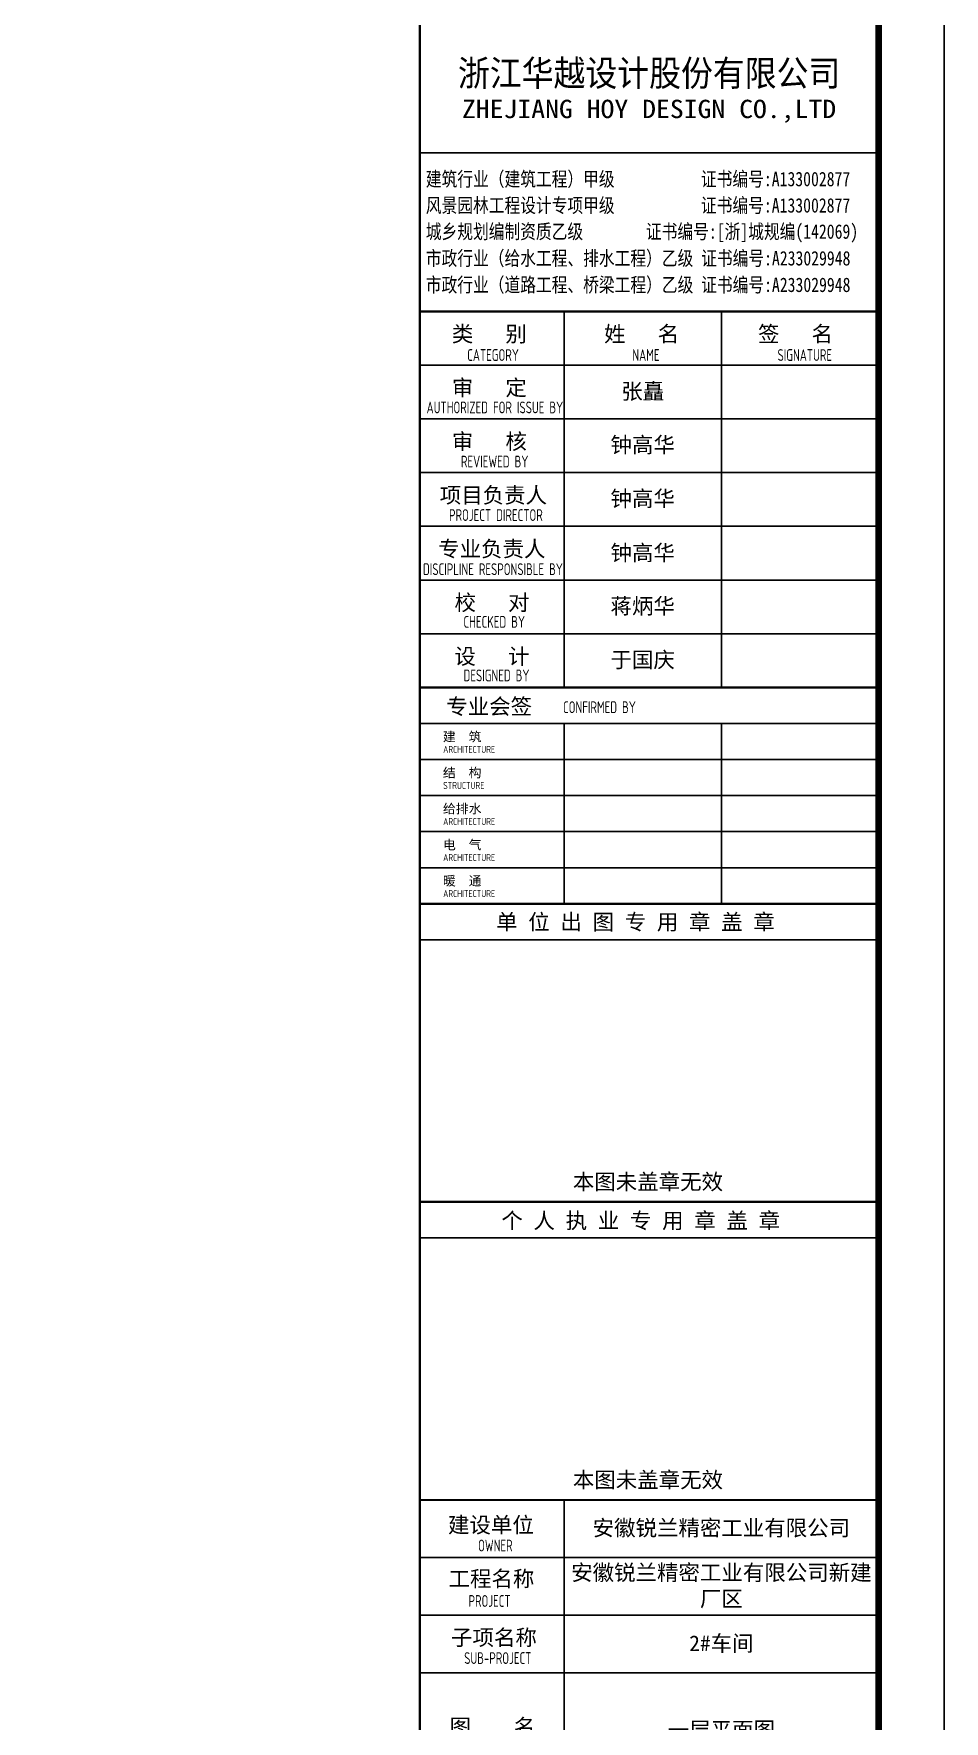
# Model space of a CAD drawing. Extents: x 170967 to 297117, y -33682 to 593582.
# Drawn here: x 276283 to 297117, y 421493 to 460124 of the extents above; entities that cross this region are included whole.
import ezdxf
from ezdxf.enums import TextEntityAlignment as Align

# ---------------------------------------------------------------- set-up
doc = ezdxf.new("R2010")
doc.units = 0
doc.header["$LTSCALE"] = 1000
doc.header["$MEASUREMENT"] = 0
for name, color, linetype in [('0-建筑立面', 255, 'Continuous'), ('PUB_TITLE', 171, 'Continuous'), ('TK', 4, 'Continuous')]:
    doc.layers.add(name, color=color, linetype=linetype)
doc.styles.add('-宋体', font='', dxfattribs={"width": 0.8})
doc.styles.add('HT', font='simhei.ttf', dxfattribs={"width": 0.8})
doc.styles.add('TSSD_REIN', font='tssdeng.shx', dxfattribs={"width": 0.7, "bigfont": 'tssdchn.shx'})
doc.styles.add('图签宋体', font='', dxfattribs={"height": 300})
doc.styles.add('图签黑体', font='simhei.ttf', dxfattribs={"height": 550})
doc.styles.get('-宋体').set_extended_font_data('SimSun')
doc.styles.get('图签宋体').set_extended_font_data('NSimSun')

# ---------------------------------------------------------------- blocks, each defined once
blk = doc.blocks.new('GeYuanFrame_20457670', base_point=(20.09, 4.53))
at = {"layer": 'PUB_TITLE'}
for points in [[(803.09, 235.33), (803.09, 292.73)], [(827.09, 235.33), (827.09, 292.73)], [(803.09, 202.33), (803.09, 229.83)], [(827.09, 202.33), (827.09, 229.83)], [(803.09, 14.53), (803.09, 111.33)]]:
    blk.add_lwpolyline(points, dxfattribs=at)
at = {"layer": 'TK'}
for p, q in [((781.09, 316.93), (851.09, 316.93)), ((781.09, 284.53), (851.09, 284.53)), ((781.09, 276.33), (851.09, 276.33)), ((781.09, 268.13), (851.09, 268.13)), ((781.09, 259.93), (851.09, 259.93)), ((781.09, 251.73), (851.09, 251.73)), ((781.09, 243.53), (851.09, 243.53)), ((781.09, 235.33), (851.09, 235.33)), ((781.09, 235.33), (851.09, 235.33)), ((781.09, 102.53), (851.09, 102.53)), ((781.09, 93.73), (851.09, 93.73)), ((781.09, 84.93), (803.09, 84.93)), ((781.09, 84.93), (851.09, 84.93))]:
    blk.add_line(p, q, dxfattribs=at)
blk.add_lwpolyline([(20.09, 4.53), (20.09, 598.53), (861.09, 598.53), (861.09, 4.53)], close=True, dxfattribs=at)
at = {"layer": 'TK', "const_width": 1}
blk.add_lwpolyline([(45.09, 588.53), (851.09, 588.53), (851.09, 14.53), (45.09, 14.53)], close=True, dxfattribs=at)
at = {"layer": 'TK'}
for points, const_width in [([(781.09, 588.53), (781.09, 14.53)], 0.4), ([(781.09, 292.73), (851.09, 292.73)], 0.35), ([(781.09, 292.73), (851.09, 292.73)], 0.35), ([(781.09, 235.33), (851.09, 235.33)], 0.35), ([(781.09, 202.33), (851.09, 202.33)], 0.35), ([(781.09, 156.83), (851.09, 156.83)], 0.35), ([(781.09, 111.33), (851.09, 111.33)], 0.35)]:
    blk.add_lwpolyline(points, dxfattribs=dict(at, const_width=const_width))
for points in [[(781.09, 292.73), (851.09, 292.73)], [(781.09, 235.33), (851.09, 235.33)], [(781.09, 229.83), (851.09, 229.83)], [(781.09, 224.33), (851.09, 224.33)], [(781.09, 218.83), (851.09, 218.83)], [(781.09, 213.33), (851.09, 213.33)], [(781.09, 207.83), (851.09, 207.83)], [(781.09, 202.33), (851.09, 202.33)], [(781.09, 196.83), (851.09, 196.83)], [(781.09, 151.33), (851.09, 151.33)]]:
    blk.add_lwpolyline(points, dxfattribs=at)
for s, height, style, width, p in [('浙江华越设计股份有限公司', 3.96, 'HT', 0.9, (816.07, 329.16)), ('ZHEJIANG HOY DESIGN CO.,LTD', 2.8, '图签黑体', 1.11, (816.06, 323.29))]:
    blk.add_text(s, height=height, dxfattribs=dict(at, style=style, width=width)).set_placement(p, align=Align.MIDDLE)
for s, height, style, width, p in [('建筑行业（建筑工程）甲级           证书编号:A133002877', 2.2, '-宋体', 0.8, (782, 311.83)), ('风景园林工程设计专项甲级           证书编号:A133002877', 2.2, '-宋体', 0.8, (782, 307.81)), ('城乡规划编制资质乙级        证书编号:[浙]城规编(142069)', 2.2, '-宋体', 0.8, (782, 303.82)), ('市政行业（给水工程、排水工程）乙级 证书编号:A233029948', 2.2, '-宋体', 0.8, (782, 299.74)), ('市政行业（道路工程、桥梁工程）乙级 证书编号:A233029948', 2.2, '-宋体', 0.8, (782, 295.69)), ('CATEGORY', 1.8, 'TSSD_REIN', 0.7, (788.32, 285.17)), ('NAME', 1.8, 'TSSD_REIN', 0.7, (813.51, 285.17)), ('SIGNATURE', 1.8, 'TSSD_REIN', 0.7, (835.66, 285.17)), ('AUTHORIZED FOR ISSUE BY', 1.8, 'TSSD_REIN', 0.7, (782.12, 277.17)), ('REVIEWED BY', 1.8, 'TSSD_REIN', 0.7, (787.36, 268.91)), ('PROJECT DIRECTOR', 1.8, 'TSSD_REIN', 0.7, (785.55, 260.74)), ('DISCIPLINE RESPONSIBLE BY', 1.8, 'TSSD_REIN', 0.7, (781.57, 252.48)), ('CHECKED BY', 1.8, 'TSSD_REIN', 0.7, (787.75, 244.44)), ('DESIGNED BY', 1.8, 'TSSD_REIN', 0.7, (787.76, 236.27)), ('CONFIRMED BY', 1.8, 'TSSD_REIN', 0.7, (802.94, 231.42)), ('ARCHITECTURE', 1.08, 'TSSD_REIN', 0.7, (784.65, 225.34)), ('STRUCTURE', 1.08, 'TSSD_REIN', 0.7, (784.65, 219.84)), ('ARCHITECTURE', 1.08, 'TSSD_REIN', 0.7, (784.65, 214.34)), ('ARCHITECTURE', 1.08, 'TSSD_REIN', 0.7, (784.65, 208.84)), ('ARCHITECTURE', 1.08, 'TSSD_REIN', 0.7, (784.65, 203.34)), ('OWNER', 1.8, 'TSSD_REIN', 0.7, (789.98, 103.48)), ('PROJECT', 1.8, 'TSSD_REIN', 0.7, (788.52, 95.02)), ('SUB-PROJECT', 1.8, 'TSSD_REIN', 0.7, (787.86, 86.3))]:
    blk.add_text(s, height=height, dxfattribs=dict(at, style=style, width=width)).set_placement(p)
at = {"layer": 'TK', "style": '图签宋体'}
for s, height, p in [('类   别', 2.4, (785.97, 288.09)), ('姓   名', 2.4, (809.2, 288.09)), ('签   名', 2.4, (832.68, 288.09)), ('审   定', 2.4, (785.97, 279.89)), ('审   核', 2.4, (785.97, 271.69)), ('项目负责人', 2.4, (784.13, 263.49)), ('专业负责人', 2.4, (783.89, 255.29)), ('校   对', 2.4, (786.38, 247.09)), ('设   计', 2.4, (786.36, 238.89)), ('专业会签', 2.4, (785.12, 231.24)), ('建  筑', 1.44, (784.61, 227.11)), ('结  构', 1.44, (784.61, 221.61)), ('给排水', 1.44, (784.61, 216.11)), ('电  气', 1.44, (784.61, 210.61)), ('暖  通', 1.44, (784.61, 205.11)), ('单 位 出 图 专 用 章 盖 章', 2.4, (792.72, 198.35)), ('本图未盖章无效', 2.4, (804.43, 158.7)), ('个 人 执 业 专 用 章 盖 章', 2.4, (793.52, 152.77)), ('本图未盖章无效', 2.4, (804.43, 113.2)), ('建设单位', 2.4, (785.39, 106.33)), ('工程名称', 2.4, (785.47, 98.12)), ('子项名称', 2.4, (785.85, 89.14)), ('图    名', 2.4, (785.63, 75.5))]:
    blk.add_text(s, height=height, dxfattribs=at).set_placement(p)
at = {"layer": 'TK', "char_height": 2.4, "attachment_point": 5, "style": '图签宋体'}
for s, insert, width in [('张矗', (815.09, 280.4), 24), ('钟高华', (815.09, 272.23), 24), ('钟高华', (815.09, 264.03), 24), ('钟高华', (815.09, 255.76), 24), ('蒋炳华', (815.09, 247.63), 24), ('于国庆', (815.09, 239.43), 24), ('安徽锐兰精密工业有限公司', (827.09, 106.93), 48), ('安徽锐兰精密工业有限公司新建厂区', (827.09, 98.13), 48), ('2#车间', (827.09, 89.33), 48), ('一层平面图', (827.09, 76.13), 48)]:
    blk.add_mtext(s, dxfattribs=dict(at, insert=insert, width=width))

msp = doc.modelspace()

# ---------------------------------------------------------------- block references
at = {"layer": '0-建筑立面', "xscale": 150, "yscale": 150, "zscale": 150}
msp.add_blockref('GeYuanFrame_20457670', (170967.1, 410538.3), dxfattribs=at)

doc.saveas('drawing.dxf')
